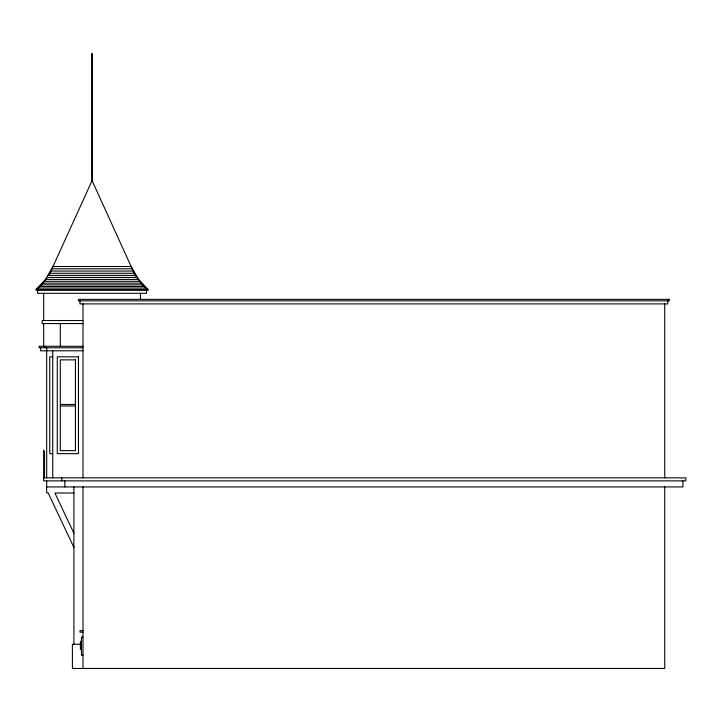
<?xml version="1.0" encoding="UTF-8"?>
<svg xmlns="http://www.w3.org/2000/svg" width="722" height="722" viewBox="0 0 722 722"><rect width="100%" height="100%" fill="white"/><g stroke="black" fill="none" stroke-linecap="round" stroke-linejoin="round"><path stroke-width="1.08" d="M49.042 275.19L92.073 180.608L135.104 275.19L143.091 285.704L148.037 289.522L148.037 290.28L36.1 290.28L36.1 289.522L45.495 279.405L52.995 266.499L131.142 266.499L138.642 279.405L148.037 289.522L36.1 289.522L41.046 285.704L47.038 277.817M51.894 268.81L132.243 268.81M50.73 271.066L133.408 271.066M49.511 273.259L134.626 273.259M48.23 275.38L135.907 275.38M46.894 277.428L137.252 277.428M45.495 279.405L138.642 279.405M44.051 281.3L140.086 281.3M42.553 283.114L141.584 283.114M41.01 284.847L143.136 284.847M39.412 286.499L144.725 286.499M37.779 288.06L146.358 288.06M82.994 320.532L42.147 320.532L42.147 323.564L82.994 323.564M82.994 346.253L39.123 346.253L39.123 347.76L82.994 347.76M82.994 350.793L40.64 350.793L40.64 347.76M52.742 356.839L49.719 356.839L49.719 453.651L52.742 453.651M60.305 404.491L75.431 404.491M60.305 405.999L75.431 405.999M43.663 451.295L44.511 451.295L44.511 476.646L43.663 476.646M43.663 477.856L685.9 477.856L685.9 480.879L43.663 480.879L43.663 450.086M46.686 486.935L682.877 486.935L682.877 480.879M73.915 492.982L54.89 492.982L73.915 533.269M82.994 630.64L79.971 630.64L79.971 632.156L82.994 632.156M82.994 637.084L81.478 637.084L81.478 655.233L82.994 655.233M80.422 641.858L81.478 641.858M80.422 643.085L81.478 643.085M80.981 644.25L72.408 644.25L72.408 668.455L664.718 668.455L664.718 486.935M80.422 647.724L81.478 647.724M80.422 648.744L81.478 648.744M80.422 649.195L81.478 649.195M73.915 547.438L48.203 492.982L46.686 492.982L46.686 480.879M667.751 300.866L667.751 303.899L79.971 303.899L79.971 300.866M664.718 303.899L664.718 477.856M146.53 289.522L146.53 293.303L37.616 293.303L37.616 289.522M140.474 293.303L140.474 299.359M82.994 303.899L82.994 477.856M82.994 486.935L82.994 668.455M80.422 641.344L80.422 649.358M73.915 486.935L73.915 644.25M64.845 480.879L64.845 486.935M61.812 477.856L61.812 480.879M60.305 323.564L60.305 346.253M52.742 350.793L52.742 477.856M46.686 347.76L46.686 477.856M45.179 346.253L45.179 347.76M43.663 293.303L43.663 320.532M43.663 323.564L43.663 346.253M92.452 53.545L91.694 53.545L91.694 181.439L92.452 181.439L92.452 53.545M669.258 299.359L78.454 299.359L78.454 300.866L669.258 300.866L669.258 299.359M78.454 356.839L57.282 356.839L57.282 453.651L78.454 453.651L78.454 356.839M75.431 359.863L60.305 359.863L60.305 450.627L75.431 450.627L75.431 359.863"/></g></svg>
